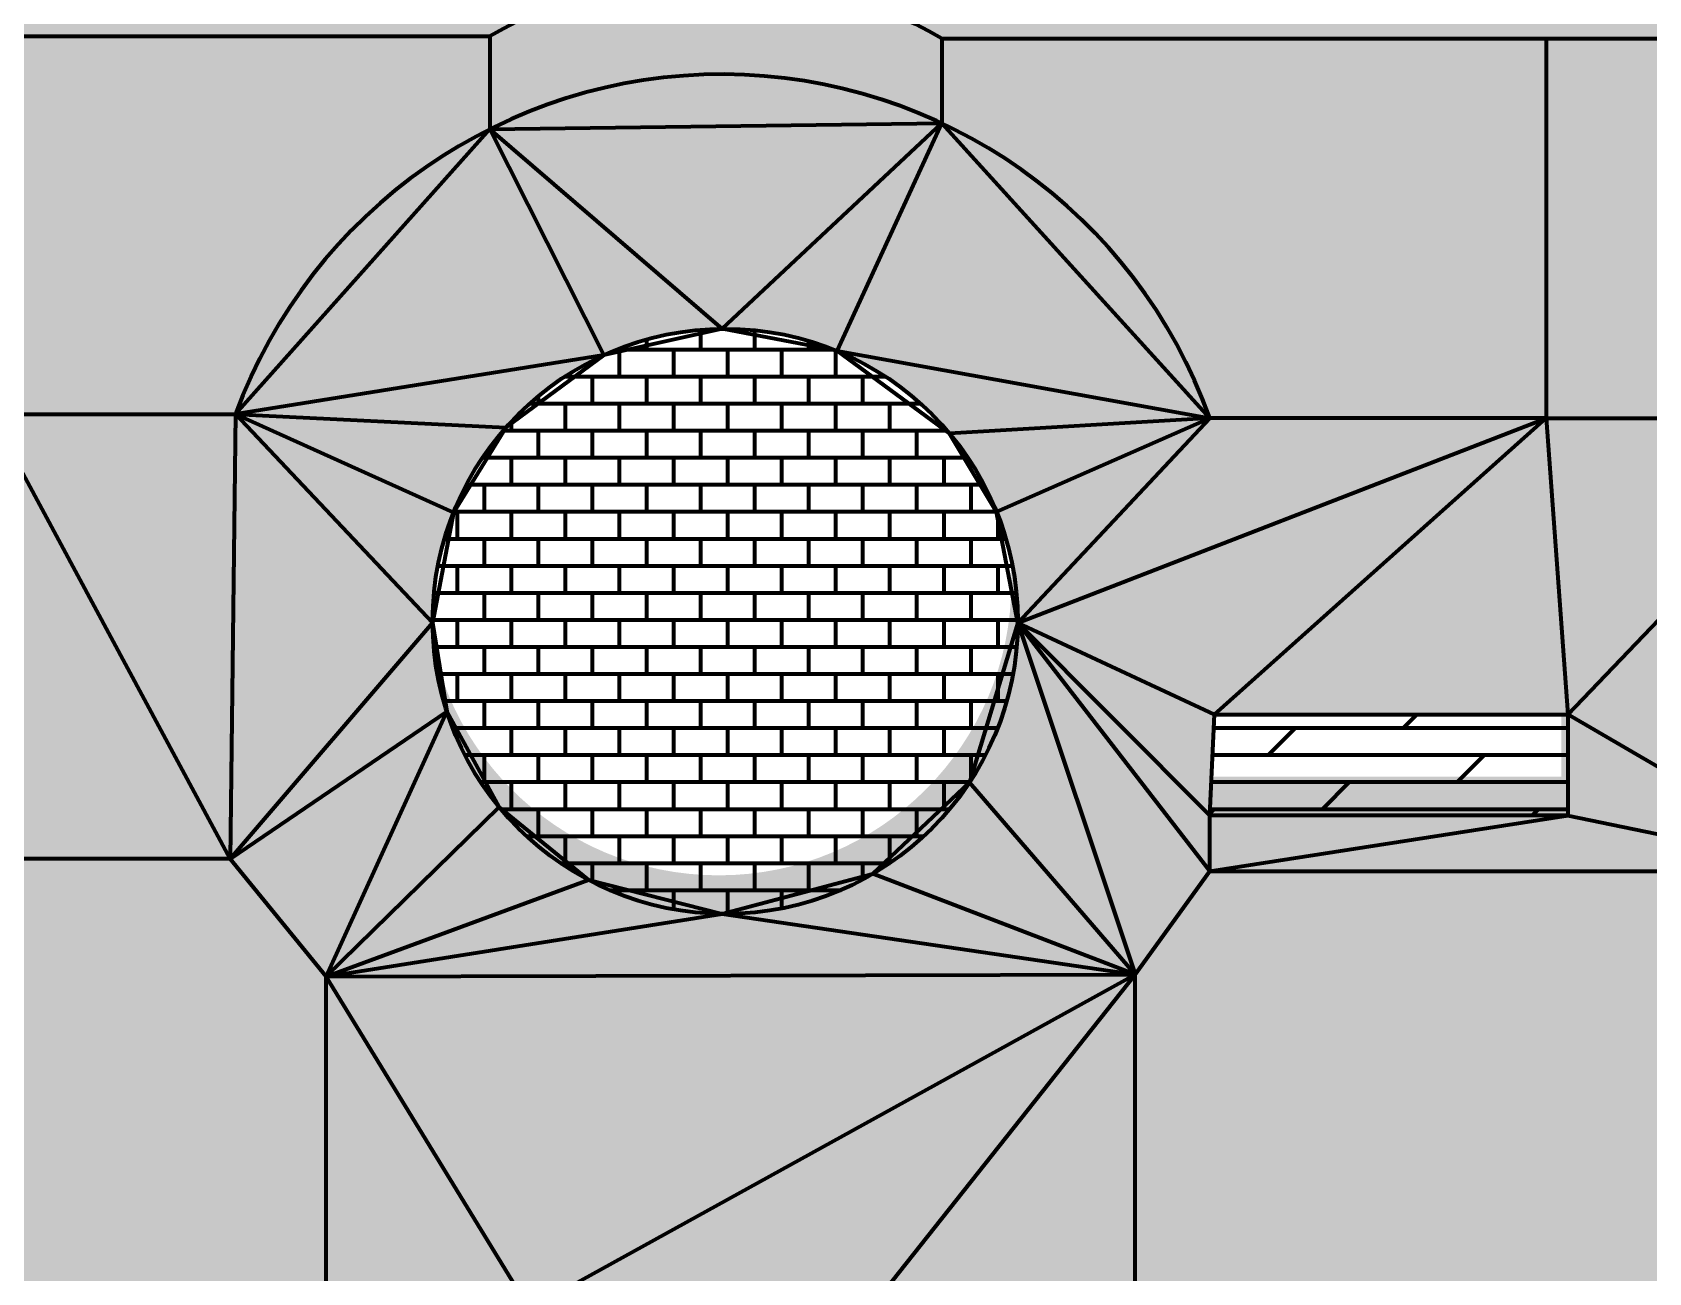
# Model space of a CAD drawing. Header units: millimetres. Extents: x 1391 to 668226, y 2124 to 383616.
# Drawn here: x 326335 to 440248, y 168795 to 256191 of the extents above; entities that cross this region are included whole.
import ezdxf

# ---------------------------------------------------------------- set-up
doc = ezdxf.new("R2010")
doc.units = ezdxf.units.MM
doc.linetypes.add('ZIGZAG', pattern='A,0.00254,-5.08,[131,ltypeshp.shx,S=5.08,R=0,X=-5.08,Y=0],-10.16,[131,ltypeshp.shx,S=5.08,R=180,X=5.08,Y=0],-5.08', length=20.32254)
picture_1 = doc.add_image_def('image1.png', size_in_pixel=(943, 536))

msp = doc.modelspace()

# ---------------------------------------------------------------- hatches: boundary and pattern name
at = {"lineweight": 211, "ltscale": 100}
h = msp.add_hatch(color=256, dxfattribs=at)
h.dxf.hatch_style = 1
h.paths.add_polyline_path([(1391.2101984896, 383616.0021944554), (1391.2101984896, 4846.26564778178), (667771.5489363873, 4846.265647781722), (667771.5489363873, 383616.0021944554)])
h.paths.add_polyline_path([(294410.7575060874, 225290.0062001808), (294410.7575060874, 259655.0192642277), (316795.0396002745, 258651.9657695368), (322965.8820271082, 258651.9657695368), (358131.1313874554, 258651.9657695368, -0.2687722265730698), (389978.3641253998, 258473.3087629145), (432571.3374334181, 258473.3087629145), (432571.3374334182, 231720.7569797631), (408857.2794400594, 231720.7569797631, 0.7018717668851001), (340204.3702151198, 232004.8846672741), (322965.8820271082, 232004.8846672741), (322965.8820271082, 258651.9657695368), (316795.0396002745, 258651.9657695368), (316795.0396002745, 232625.5101127322), (313450.5950548863, 232625.5101127322), (307626.5339366079, 225290.0062001808)], flags=16)
h.paths.add_polyline_path([(234562.327353864, 194983.7797300457), (234562.327353864, 152864.9527840791), (193881.7654541852, 152864.9527840791), (193881.7654541852, 184332.2416622718), (172280.9359995564, 184332.2416622718), (172280.9359995564, 194983.7797300457)], flags=16)
h.paths.add_polyline_path([(225079.5068522589, 216583.3613820383), (256707.9687444531, 216583.3613820383), (256707.9687444531, 208296.8129103571), (225079.5068522589, 208296.8129103571)], flags=16)
edge = h.paths.add_edge_path(flags=16)
edge.add_line((252899.8514517239, 199173.9091483983), (309168.4079177221, 199173.9091483983))
edge.add_line((309168.4079177221, 199173.9091483983), (309168.4079177221, 180348.2540956358))
edge.add_line((309168.4079177221, 180348.2540956358), (294347.6732375361, 180348.2540956358))
edge.add_line((294347.6732375361, 180348.2540956358), (294347.6732375361, 150980.2367344037))
edge.add_line((294347.6732375361, 150980.2367344037), (321477.1607591109, 150980.2367344037))
edge.add_line((321477.1607591109, 150980.2367344037), (321477.1607591109, 182858.3427224895))
edge.add_line((321477.1607591109, 182858.3427224895), (315699.5863371222, 182858.3427224895))
edge.add_line((315699.5863371222, 182858.3427224895), (315699.5863371222, 200679.9601191068))
edge.add_line((315699.5863371222, 200679.9601191068), (339814.6781099895, 200679.9601191068))
edge.add_line((339814.6781099895, 200679.9601191068), (346597.0533638736, 192396.6728883232))
edge.add_line((346597.0533638736, 192396.6728883232), (346597.0533638736, 143700.9844030106))
edge.add_line((346597.0533638736, 143700.9844030106), (340065.881691454, 130146.5118828602))
edge.add_line((340065.881691454, 130146.5118828602), (265097.2599050462, 130146.5118828602))
edge.add_ellipse((243459.9856020688, 111220.1884160247), major_axis=(0, 40467.64662019442), ratio=0.6049161576623491, start_angle=311.1764879968161, end_angle=345.8115877042605)
edge.add_line((252899.8514517238, 148557.9266927416), (252899.8514517239, 199173.9091483983))
h.paths.add_polyline_path([(281393.5919433032, 216776.0723244967), (313214.9095287874, 216390.6504395795), (313214.9095287874, 208874.9457377326), (281393.5919433032, 208874.9457377326)], flags=16)
h.paths.add_polyline_path([(235172.8413868454, 125946.8247957071), (244887.9064544458, 125946.8247957071), (244887.9064544458, 131208.2566866842), (249856.6865777653, 131208.2566866842), (254158.0148988739, 112089.2470881831), (249930.8493884513, 88746.26890648203), (237249.3393632229, 88746.26890648203), (233022.1738528004, 107865.278504983)], flags=16)
edge = h.paths.add_edge_path(flags=16)
edge.add_line((267939.5189051945, 111220.1884160247), (292067.1735559274, 111220.1884160247))
edge.add_arc((245676.5422139929, 121649.670976281), 47548.55184732733, 336.7141408894143, 347.32950274978776, ccw=False)
edge.add_line((289351.9780812943, 102852.8338865146), (307477.7495205552, 120545.1402488607))
edge.add_line((307477.7495205552, 120545.1402488607), (314952.0208873413, 113651.036883662))
edge.add_line((314952.0208873413, 113651.036883662), (296668.8032362806, 94922.05846406004))
edge.add_line((296668.8032362806, 94922.05846406004), (289351.9780812943, 102852.8338865146))
edge.add_arc((245676.5422139929, 121649.6709762812), 47548.55184732733, 309.7277302134462, 336.7141408894141, ccw=False)
edge.add_line((276066.7293189345, 85080.54040821036), (295876.8021723098, 85080.54040821033))
edge.add_line((295876.8021723098, 85080.54040821033), (321274.3330285029, 111727.7538347021))
edge.add_line((321274.3330285029, 111727.7538347021), (332957.1954681372, 99292.38867170781))
edge.add_line((332957.1954681372, 99292.38867170781), (305273.8887915109, 70361.12672603501))
edge.add_line((305273.8887915109, 70361.12672603501), (295876.8021723097, 70361.12672603501))
edge.add_line((295876.8021723097, 70361.12672603501), (295876.8021723097, 64924.80079870206))
edge.add_line((295876.8021723097, 64924.80079870206), (274096.7324312283, 64924.80079870206))
edge.add_line((274096.7324312283, 64924.80079870206), (274096.7324312283, 76574.93744545238))
edge.add_line((274096.7324312283, 76574.93744545238), (261941.6420728611, 76574.9374454525))
edge.add_line((261941.6420728611, 76574.9374454525), (261941.6420728611, 84683.80480034655))
edge.add_ellipse((243459.9856020688, 111220.1884160247), major_axis=(0, 40467.64662019442), ratio=0.6049161576623491, start_angle=214.8558524120365, end_angle=269.9999999999999)
h.paths.add_polyline_path([(395332.253102461, 217411.417904935, -1), (354091.759161834, 217411.417904935, -1)], flags=16)
h.paths.add_polyline_path([(360915.583290549, 168976.538654014), (384928.5325242087, 168976.538654014), (384928.5325242087, 133187.7389384615), (360915.583290549, 133187.7389384615)], flags=16)
h.paths.add_polyline_path([(409196.4480837695, 210844.6344965883), (434093.9953772351, 210844.6344965883), (434093.9953772351, 203736.4377995785), (408870.8948468975, 203736.4377995785)], flags=16)
at = {"linetype": 'ZIGZAG', "lineweight": 211, "ltscale": 100, "true_color": 0xadddf7}
h = msp.add_hatch(color=141, dxfattribs=at)
h.dxf.hatch_style = 1
h.paths.add_polyline_path([(1845.218879220658, 380893.9095694261), (1845.218879220716, 2124.173022752337), (668225.5576171183, 2124.173022752307), (668225.5576171183, 380893.9095694258)])
h.paths.add_polyline_path([(433025.3461141493, 228998.6643547337), (409311.2881207903, 228998.6643547337, 0.7018717668850992), (340658.3788958509, 229282.7920422447), (323419.8907078393, 229282.7920422447), (323419.8907078393, 255929.8731445074), (358585.1400681864, 255929.8731445074, -0.2687722265730688), (390432.3728061307, 255751.2161378852), (433025.3461141492, 255751.2161378852)], flags=16)
h.paths.add_polyline_path([(434548.0040579661, 208122.5418715589), (434548.0040579661, 201014.3451745491), (409324.9035276286, 201014.3451745491), (409650.4567645006, 208122.5418715589)], flags=16)
h.paths.add_polyline_path([(354545.7678425651, 214689.3252799056, -1), (395786.2617831921, 214689.3252799056, -1)], flags=16)
h.paths.add_polyline_path([(385382.5412049396, 166254.4460289846), (385382.5412049396, 130465.6463134321), (361369.5919712801, 130465.6463134321), (361369.5919712801, 166254.4460289846)], flags=16)
h.paths.add_polyline_path([(313668.9182095183, 206152.8531127032), (281847.6006240343, 206152.8531127032), (281847.6006240343, 214053.9796994673), (313668.9182095183, 213668.5578145501)], flags=16)
edge = h.paths.add_edge_path(flags=16)
edge.add_line((333411.2041488681, 96570.29604667844), (305727.8974722419, 67639.03410100564))
edge.add_line((305727.8974722419, 67639.03410100564), (296330.8108530408, 67639.03410100567))
edge.add_line((296330.8108530408, 67639.03410100567), (296330.8108530408, 62202.70817367268))
edge.add_line((296330.8108530408, 62202.70817367268), (274550.7411119593, 62202.7081736727))
edge.add_line((274550.7411119593, 62202.7081736727), (274550.7411119593, 73852.84482042305))
edge.add_line((274550.7411119593, 73852.84482042305), (262395.6507535922, 73852.84482042305))
edge.add_line((262395.6507535922, 73852.84482042305), (262395.6507535922, 81961.71217531723))
edge.add_ellipse((243913.9942827998, 108498.0957909953), major_axis=(0, 40467.64662019442), ratio=0.6049161576623491, start_angle=214.8558524120366, end_angle=269.9999999999993)
edge.add_line((268393.5275859255, 108498.0957909953), (292521.1822366586, 108498.0957909953))
edge.add_arc((246130.5508947239, 118927.5783512519), 47548.55184732735, 336.71414088941424, 347.3295027497875, ccw=False)
edge.add_line((289805.9867620254, 100130.7412614854), (307931.7582012862, 117823.0476238313))
edge.add_line((307931.7582012862, 117823.0476238313), (315406.0295680724, 110928.9442586326))
edge.add_line((315406.0295680724, 110928.9442586326), (297122.8119170116, 92199.96583903072))
edge.add_line((297122.8119170116, 92199.96583903072), (289805.9867620254, 100130.7412614852))
edge.add_arc((246130.5508947239, 118927.5783512519), 47548.55184732735, 309.72773021344614, 336.714140889414, ccw=False)
edge.add_line((276520.7379996657, 82358.44778318098), (296330.8108530408, 82358.44778318096))
edge.add_line((296330.8108530408, 82358.44778318096), (321728.3417092338, 109005.6612096727))
edge.add_line((321728.3417092338, 109005.6612096727), (333411.2041488681, 96570.29604667844))
h.paths.add_polyline_path([(257161.9774251841, 205574.7202853277), (225533.51553299, 205574.7202853277), (225533.51553299, 213861.2687570089), (257161.9774251841, 213861.2687570089)], flags=16)
h.paths.add_polyline_path([(250310.6952584964, 128486.1640616548), (254612.0235796049, 109367.1544631538), (250384.8580691824, 86024.17628145262), (237703.348043954, 86024.17628145262), (233476.1825335315, 105143.1858799537), (235626.8500675764, 123224.7321706777), (245341.915135177, 123224.7321706777), (245341.915135177, 128486.1640616548)], flags=16)
h.paths.add_polyline_path([(235016.3360345951, 192261.6871050163), (235016.3360345951, 150142.8601590497), (194335.7741349162, 150142.8601590497), (194335.7741349162, 181610.1490372424), (172734.9446802876, 181610.1490372424), (172734.9446802875, 192261.6871050163)], flags=16)
at = {"linetype": 'ZIGZAG', "lineweight": 211, "ltscale": 100, "true_color": 0xffffff}
h = msp.add_hatch(color=7, dxfattribs=at)
h.dxf.hatch_style = 1
h.paths.add_polyline_path([(1845.218879220642, 2124.173022752337), (668225.5576171183, 2124.173022752337), (668225.5576171183, 380893.9095694258), (1845.218879220665, 380893.9095694258)])
h.paths.add_polyline_path([(235016.3360345951, 192261.6871050163), (235016.3360345951, 150142.8601590497), (194335.7741349162, 150142.8601590497), (194335.7741349162, 181610.1490372424), (172734.9446802875, 181610.1490372424), (172734.9446802875, 192261.6871050163)], flags=16)
h.paths.add_polyline_path([(225533.51553299, 213861.2687570089), (257161.9774251841, 213861.2687570089), (257161.9774251841, 205574.7202853277), (225533.51553299, 205574.7202853277)], flags=16)
h.paths.add_polyline_path([(281847.6006240342, 214053.9796994673), (313668.9182095183, 213668.5578145501), (313668.9182095182, 206152.8531127032), (281847.6006240342, 206152.8531127032)], flags=16)
h.paths.add_polyline_path([(235626.8500675764, 123224.7321706777), (245341.915135177, 123224.7321706777), (245341.915135177, 128486.1640616548), (250310.6952584964, 128486.1640616548), (254612.0235796049, 109367.1544631537), (250384.8580691824, 86024.17628145262), (237703.348043954, 86024.17628145262), (233476.1825335315, 105143.1858799537)], flags=16)
edge = h.paths.add_edge_path(flags=16)
edge.add_line((268393.5275859255, 108498.0957909953), (292521.1822366584, 108498.0957909953))
edge.add_arc((246130.5508947238, 118927.5783512517), 47548.55184732733, 336.7141408894143, 347.32950274978765, ccw=False)
edge.add_line((289805.9867620252, 100130.7412614853), (307931.7582012862, 117823.0476238313))
edge.add_line((307931.7582012862, 117823.0476238313), (315406.0295680724, 110928.9442586326))
edge.add_line((315406.0295680724, 110928.9442586326), (297122.8119170116, 92199.96583903066))
edge.add_line((297122.8119170116, 92199.96583903066), (289805.9867620252, 100130.7412614853))
edge.add_arc((246130.5508947238, 118927.5783512518), 47548.55184732733, 309.7277302134463, 336.7141408894142, ccw=False)
edge.add_line((276520.7379996657, 82358.44778318098), (296330.8108530408, 82358.44778318098))
edge.add_line((296330.8108530408, 82358.44778318098), (321728.3417092338, 109005.6612096726))
edge.add_line((321728.3417092338, 109005.6612096726), (333411.2041488681, 96570.29604667847))
edge.add_line((333411.2041488681, 96570.29604667847), (305727.8974722418, 67639.03410100561))
edge.add_line((305727.8974722418, 67639.03410100561), (296330.8108530408, 67639.03410100561))
edge.add_line((296330.8108530408, 67639.03410100561), (296330.8108530407, 62202.70817367268))
edge.add_line((296330.8108530407, 62202.70817367268), (274550.7411119593, 62202.70817367268))
edge.add_line((274550.7411119593, 62202.70817367268), (274550.7411119593, 73852.84482042302))
edge.add_line((274550.7411119593, 73852.84482042302), (262395.6507535922, 73852.84482042305))
edge.add_line((262395.6507535922, 73852.84482042305), (262395.6507535922, 81961.71217531739))
edge.add_ellipse((243913.9942827998, 108498.0957909953), major_axis=(0, 40467.64662019442), ratio=0.6049161576623491, start_angle=214.8558524120366, end_angle=269.9999999999993)
h.paths.add_polyline_path([(395786.2617831921, 214689.3252799056, -1), (354545.7678425651, 214689.3252799056, -1)], flags=16)
h.paths.add_polyline_path([(361369.5919712801, 166254.4460289845), (385382.5412049395, 166254.4460289846), (385382.5412049395, 130465.6463134321), (361369.5919712801, 130465.6463134321)], flags=16)
h.paths.add_polyline_path([(409650.4567645006, 208122.5418715589), (434548.0040579661, 208122.5418715589), (434548.0040579661, 201014.3451745491), (409324.9035276286, 201014.3451745491)], flags=16)
at = {"lineweight": 211, "ltscale": 200, "true_color": 0xc7c8ca}
h = msp.add_hatch(color=9, dxfattribs=at)
h.dxf.hatch_style = 1
h.paths.add_polyline_path([(225395.5870087128, 318632.8890134078), (192902.4590715543, 318632.8890134078), (192902.4590715543, 314629.9211901543), (192783.5300446292, 291022.8707119213), (166686.7218787642, 291022.8707119213), (166686.7218787642, 276513.8387703049), (151655.4746570745, 276513.8387703049), (151655.4746570745, 314629.9211901543), (151655.4746570745, 316006.5259837071), (145696.8922397187, 316006.5259837071), (145696.8922397187, 295940.1851747568), (142140.605997649, 295940.1851747568), (139865.4229367478, 276541.4201018158), (143186.4487124961, 265077.4912130125), (140318.2937681572, 235512.6222636523), (161781.3093971805, 235512.6222636523), (161781.3093971805, 254750.2908578795), (190625.1439647851, 254750.2908578795), (190625.1439647851, 252005.3377513215), (226336.5614041928, 252005.3377513215), (226336.5614041928, 255338.4941104436), (234381.4451607289, 255338.4941104436), (234381.4451607289, 274749.226255857), (225166.4528007703, 274749.226255857)])
h.paths.add_polyline_path([(192783.5300446292, 314629.9211901543), (151655.4746570745, 314629.9211901543), (151655.4746570745, 276513.8387703049), (166686.7218787642, 276513.8387703049), (166686.7218787642, 291022.8707119213), (192783.5300446292, 291022.8707119213)], flags=17)
h.paths.add_polyline_path([(476021.8225965732, 329266.6790939486), (424148.6608551201, 326864.550497544), (391604.4717688281, 292094.6914544436), (357593.6510290029, 292094.6914544436), (327474.4549607142, 321449.7934195605), (278978.9261621898, 321449.7934195605), (278978.9261621898, 315152.3014089861), (294864.7661868186, 312407.3510591831), (294864.7661868186, 256932.9266391984), (317249.0482810056, 255929.8731445074), (323419.8907078393, 255929.8731445074), (358585.1400681864, 255929.8731445074, -0.2687722265730698), (390432.3728061309, 255751.2161378852), (461377.8723019025, 255751.2161378852), (461377.8723019025, 233281.9279763624), (466421.2605366278, 233281.9279763624), (466421.2605366278, 230188.4604177983), (476021.8225965732, 230188.4604177983)])
h.paths.add_polyline_path([(172734.9446802875, 192261.6871050163), (162483.6768239634, 192261.6871050163), (162483.6768239634, 197740.6931097568), (155672.8090710323, 197740.6931097568), (155672.8090710323, 192648.153799993), (146079.6484487988, 192648.153799993), (142129.5274555143, 185035.827600081), (142352.5829172683, 172989.622481477), (172734.9446802875, 172989.622481477), (172734.9446802875, 181610.1490372424)])
h.paths.add_polyline_path([(479074.0351715078, 195534.8840478095), (461994.9781349245, 195534.8840478095), (461994.9781349245, 183879.9699450358), (479074.0351715078, 183879.9699450358)])
at = {"linetype": 'ZIGZAG', "lineweight": 211, "ltscale": 100, "true_color": 0xc7c8ca}
h = msp.add_hatch(color=9, dxfattribs=at)
h.dxf.hatch_style = 1
h.paths.add_polyline_path([(225395.5870087128, 318632.8890134078), (192902.4590715543, 318632.8890134078), (192902.4590715543, 314629.9211901543), (192783.5300446292, 291022.8707119213), (166686.7218787642, 291022.8707119213), (166686.7218787642, 276513.8387703049), (151655.4746570745, 276513.8387703049), (151655.4746570745, 314629.9211901543), (151655.4746570745, 316006.5259837071), (145696.8922397187, 316006.5259837071), (145696.8922397187, 295940.1851747568), (142140.605997649, 295940.1851747568), (139865.4229367478, 276541.4201018158), (143186.4487124961, 265077.4912130125), (140318.2937681572, 235512.6222636523), (160243.0787595473, 235512.6222636523), (161781.3093971805, 235512.6222636523), (161781.3093971805, 254750.2908578795), (190625.1439647851, 254750.2908578795), (190625.1439647851, 252005.3377513215), (226336.5614041928, 252005.3377513215), (226336.5614041928, 255338.4941104436), (234381.4451607289, 255338.4941104436), (234381.4451607289, 274749.226255857), (225166.4528007703, 274749.226255857)])
h.paths.add_polyline_path([(476021.8225965732, 329266.6790939486), (424148.6608551201, 326864.550497544), (391604.4717688281, 292094.6914544436), (357593.6510290029, 292094.6914544436), (327474.4549607142, 321449.7934195605), (278978.9261621898, 321449.7934195605), (278978.9261621898, 315152.3014089861), (294864.7661868186, 312407.3510591831), (294864.7661868186, 256932.9266391984), (317249.0482810056, 255929.8731445074), (323419.8907078393, 255929.8731445074), (358585.1400681864, 255929.8731445074, -0.2687722265730698), (390432.3728061309, 255751.2161378852), (461377.8723019025, 255751.2161378852), (461377.8723019025, 233281.9279763624), (466421.2605366278, 233281.9279763624), (466421.2605366278, 230188.4604177983), (476021.8225965732, 230188.4604177983)])
at = {"lineweight": 211, "ltscale": 200, "true_color": 0xf8f6b0}
h = msp.add_hatch(color=51, dxfattribs=at)
h.dxf.hatch_style = 1
h.paths.add_polyline_path([(294864.7661868186, 312407.3510591831), (278978.9261621898, 315152.3014089861), (278978.9261621898, 321449.7934195605), (250766.9328332227, 321449.7934195605), (225395.5870087128, 318632.8890134078), (225166.4528007703, 274749.226255857), (234381.4451607289, 274749.226255857), (253218.2390755415, 274749.226255857), (253218.2390755415, 222567.9135751515), (294864.7661868186, 222567.9135751515), (294864.7661868186, 256932.9266391984)])
h.paths.add_polyline_path([(253218.2390755415, 274749.226255857), (234381.4451607289, 274749.226255857), (234381.4451607289, 255338.4941104436), (226336.5614041928, 255338.4941104436), (226336.5614041928, 252005.3377513215), (190625.1439647851, 252005.3377513215), (190625.1439647851, 254750.2908578795), (161781.3093971805, 254750.2908578795), (161781.3093971805, 235512.6222636523), (182719.2817433821, 235512.6222636523), (184743.9426678587, 228535.3310664012), (204555.6078086533, 230998.072430016), (204555.6078086533, 222567.9135751515), (253218.2390755415, 222567.9135751515)])
h.paths.add_polyline_path([(317249.0482810056, 255929.8731445074), (294864.7661868186, 256932.9266391984), (294864.7661868186, 222567.9135751515), (308080.5426173387, 222567.9135751515), (313904.6037356174, 229903.4174877028), (317249.0482810056, 229903.4174877028)])
h.paths.add_polyline_path([(358585.1400681864, 249367.8905063349), (358585.1400681864, 255929.8731445074), (323419.8907078393, 255929.8731445074), (323419.8907078393, 229282.7920422447), (340658.3788958509, 229282.7920422447, -0.191130510800752)])
h.paths.add_polyline_path([(358585.1400681864, 255929.8731445074), (358585.1400681864, 249367.8905063349, -0.229654130047683), (390432.3728061309, 249779.776706926), (390432.3728061309, 255751.2161378852, 0.2687722265730709)])
h.paths.add_polyline_path([(433025.3461141492, 255751.2161378852), (390432.3728061309, 255751.2161378852), (390432.3728061309, 249779.776706926, -0.1999925201587517), (409311.2881207903, 228998.6643547337), (433025.3461141493, 228998.6643547337)])
h.paths.add_polyline_path([(461377.8723019025, 255751.2161378852), (433025.3461141493, 255751.2161378852), (433025.3461141493, 228998.6643547337), (454514.2903895937, 228998.6643547337), (454514.2903895937, 233281.9279763624), (461377.8723019025, 233281.9279763624)])
h.paths.add_polyline_path([(453479.3103135021, 197082.8073667763), (409324.9035276286, 197082.8073667763), (404058.7772225644, 189796.7761753946), (404058.7772225644, 129484.6192893833), (453479.3103135021, 129484.6192893833)])
h.paths.add_polyline_path([(481398.5386605486, 108931.6037494307), (479115.3064517994, 108931.6037494307), (433236.6615463437, 108931.6037494307), (433236.6615463437, 123861.8154421351), (409336.5690570744, 123861.8154421351), (409336.5690570744, 87431.6567284712), (391512.7735555796, 87431.65672847113), (393185.5929360568, 62556.72510820719), (481398.5386605486, 62556.72510820717)])
h.paths.add_polyline_path([(333411.2041488681, 96570.29604667844), (321728.3417092338, 109005.6612096727), (296330.8108530408, 82358.44778318098), (296330.8108530408, 67639.03410100564), (305727.8974722418, 67639.03410100561)])
edge = h.paths.add_edge_path()
edge.add_line((296330.8108530408, 82358.44778318098), (276520.7379996657, 82358.44778318098))
edge.add_arc((246130.5508947239, 118927.5783512518), 47548.55184732733, 309.7277302134462, 347.3295027497875)
edge.add_line((292521.1822366584, 108498.0957909953), (268393.5275859255, 108498.0957909953))
edge.add_ellipse((243913.9942827998, 108498.0957909953), major_axis=(0, 40467.64662019442), ratio=0.6049161576623491, start_angle=574.8558524120365, end_angle=630, ccw=False)
edge.add_line((262395.6507535922, 81961.7121753172), (262395.6507535922, 73852.84482042308))
edge.add_line((262395.6507535922, 73852.84482042308), (274550.7411119593, 73852.84482042302))
edge.add_line((274550.7411119593, 73852.84482042302), (274550.7411119593, 62202.70817367262))
edge.add_line((274550.7411119593, 62202.70817367262), (296330.8108530408, 62202.70817367268))
edge.add_line((296330.8108530408, 62202.70817367268), (296330.8108530408, 67639.03410100564))
edge.add_line((296330.8108530408, 67639.03410100564), (296330.8108530408, 82358.44778318098))
h.paths.add_polyline_path([(321931.169439842, 148258.1441093744), (294801.6819182672, 148258.1441093743), (294801.6819182672, 127424.4192578308), (321931.169439842, 127424.4192578308)])
h.paths.add_polyline_path([(347051.0620446047, 189674.5802632938), (340268.6867907206, 197957.8674940774), (316153.5950178532, 197957.8674940774), (316153.5950178532, 180136.2500974601), (321931.169439842, 180136.2500974601), (321931.169439842, 148258.1441093744), (321931.169439842, 127424.4192578308), (340519.8903721851, 127424.4192578308), (347051.0620446047, 140978.8917779811)])
edge = h.paths.add_edge_path()
edge.add_line((294801.6819182672, 162207.7036966788), (275914.8861302752, 162207.7036966788))
edge.add_line((275914.8861302752, 162207.7036966788), (253353.8601324549, 162207.7036966788))
edge.add_line((253353.8601324549, 162207.7036966788), (253353.8601324549, 145835.8340677122))
edge.add_ellipse((243913.9942827998, 108498.0957909953), major_axis=(0, 40467.64662019442), ratio=0.6049161576623491, start_angle=311.1764879968161, end_angle=345.81158770426043, ccw=False)
edge.add_line((265551.2685857772, 127424.4192578308), (294801.6819182672, 127424.4192578308))
edge.add_line((294801.6819182672, 127424.4192578308), (294801.6819182672, 148258.1441093744))
edge.add_line((294801.6819182672, 148258.1441093744), (294801.6819182672, 162207.7036966788))
h.paths.add_polyline_path([(294801.6819182672, 177626.1614706065), (297399.0400494971, 177626.1614706065), (297399.0400494971, 196451.8165233689), (275914.8861302752, 196451.8165233689), (275914.8861302752, 162207.7036966789), (294801.6819182672, 162207.7036966789)])
h.paths.add_polyline_path([(309622.4165984532, 196451.8165233689), (297399.0400494971, 196451.8165233689), (297399.0400494971, 177626.1614706065), (309622.4165984532, 177626.1614706065)])
h.paths.add_polyline_path([(275914.8861302752, 196451.8165233689), (253353.8601324549, 196451.8165233689), (253353.8601324549, 172913.7648603679), (275914.8861302752, 172913.7648603679)])
h.paths.add_polyline_path([(275914.8861302752, 172913.7648603679), (253353.8601324549, 172913.7648603679), (253353.8601324549, 162207.7036966788), (275914.8861302752, 162207.7036966788)])
h.paths.add_polyline_path([(235016.3360345951, 172823.3019524673), (194335.7741349162, 172823.3019524673), (194335.7741349162, 150142.8601590497), (235016.3360345951, 150142.8601590497)])
h.paths.add_polyline_path([(235016.3360345951, 192261.6871050163), (172734.9446802875, 192261.6871050163), (172734.9446802875, 181610.1490372424), (194335.7741349162, 181610.1490372424), (194335.7741349162, 172823.3019524673), (235016.3360345951, 172823.3019524673)])
edge = h.paths.add_edge_path()
edge.add_ellipse((243913.9942827998, 108498.0957909953), major_axis=(0, 40467.64662019442), ratio=0.6049161576623491, start_angle=373.2795485170884, end_angle=527.1085387725554, ccw=False)
edge.add_line((235016.3360345951, 146197.9412081628), (235016.3360345951, 150142.8601590497))
edge.add_line((235016.3360345951, 150142.8601590497), (194335.7741349162, 150142.8601590497))
edge.add_line((194335.7741349162, 150142.8601590497), (169378.9358101608, 150142.8601590497))
edge.add_line((169378.9358101608, 150142.8601590497), (169378.9358101608, 141782.1356866713))
edge.add_line((169378.9358101608, 141782.1356866713), (142930.4412808493, 141782.1356866713))
edge.add_line((142930.4412808493, 141782.1356866713), (142930.4412808493, 61324.10561648709))
edge.add_line((142930.4412808493, 61324.10561648709), (191309.9692420251, 61324.10561648712))
edge.add_line((191309.9692420251, 61324.10561648712), (191309.9692420251, 84959.55066888964))
edge.add_line((191309.9692420251, 84959.55066888964), (212756.5694672633, 84959.55066888961))
edge.add_line((212756.5694672633, 84959.55066888961), (212756.5694672633, 70648.98324135871))
edge.add_line((212756.5694672633, 70648.98324135871), (235251.3266216953, 70648.98324135866))
at = {"lineweight": 211, "ltscale": 200, "true_color": 0xffffff}
h = msp.add_hatch(color=7, dxfattribs=at)
h.dxf.hatch_style = 1
edge = h.paths.add_edge_path()
edge.add_line((454514.2903895937, 228998.6643547337), (409311.2881207903, 228998.6643547337))
edge.add_arc((374933.4852482566, 216733.6042468479), 36500.20588699268, 19.63501042272804, 159.890742394528)
edge.add_line((340658.3788958509, 229282.7920422447), (323419.8907078393, 229282.7920422447))
edge.add_line((323419.8907078393, 229282.7920422447), (323419.8907078393, 255929.8731445074))
edge.add_line((323419.8907078393, 255929.8731445074), (317249.0482810056, 255929.8731445074))
edge.add_line((317249.0482810056, 255929.8731445074), (317249.0482810056, 229903.4174877028))
edge.add_line((317249.0482810056, 229903.4174877028), (313904.6037356174, 229903.4174877028))
edge.add_line((313904.6037356174, 229903.4174877028), (308080.5426173387, 222567.9135751515))
edge.add_line((308080.5426173387, 222567.9135751515), (204555.6078086533, 222567.9135751515))
edge.add_line((204555.6078086533, 222567.9135751515), (204555.6078086533, 230998.072430016))
edge.add_line((204555.6078086533, 230998.072430016), (199604.8556174804, 230382.6561025362))
edge.add_line((199604.8556174804, 230382.6561025362), (199604.8556174804, 221901.1565953093))
edge.add_line((199604.8556174804, 221901.1565953093), (179912.9047869235, 220150.3526655235))
edge.add_line((179912.9047869235, 220150.3526655235), (179912.9047869235, 227934.7961424553))
edge.add_line((179912.9047869235, 227934.7961424553), (184743.9426678587, 228535.3310664012))
edge.add_line((184743.9426678587, 228535.3310664012), (182719.2817433821, 235512.6222636523))
edge.add_line((182719.2817433821, 235512.6222636523), (160249.8339566476, 235512.6222636523))
edge.add_line((160249.8339566476, 235512.6222636523), (160249.8339566477, 197740.6931097568))
edge.add_line((160249.8339566477, 197740.6931097568), (162483.6768239634, 197740.6931097568))
edge.add_line((162483.6768239634, 197740.6931097568), (162483.6768239634, 192261.6871050163))
edge.add_line((162483.6768239634, 192261.6871050163), (235016.3360345951, 192261.6871050163))
edge.add_line((235016.3360345951, 192261.6871050163), (235016.3360345951, 146197.9412081628))
edge.add_ellipse((243913.9942827998, 108498.0957909953), major_axis=(0, 40467.64662019442), ratio=0.6049161576623491, start_angle=373.2795485170884, end_angle=527.1085387725554)
edge.add_line((235251.3266216953, 70648.98324135871), (212756.5694672633, 70648.98324135871))
edge.add_line((212756.5694672633, 70648.98324135871), (212756.5694672633, 84959.55066888964))
edge.add_line((212756.5694672633, 84959.55066888964), (191309.9692420251, 84959.55066888967))
edge.add_line((191309.9692420251, 84959.55066888967), (191309.9692420251, 61324.10561648707))
edge.add_line((191309.9692420251, 61324.10561648707), (235251.3266216926, 61324.10561648709))
edge.add_line((235251.3266216926, 61324.10561648709), (235251.3266216926, 57890.16505959211))
edge.add_line((235251.3266216926, 57890.16505959211), (251297.684061625, 57890.16505959211))
edge.add_line((251297.684061625, 57890.16505959211), (251297.684061625, 43862.13444765283))
edge.add_line((251297.684061625, 43862.13444765283), (283943.6580971535, 43862.13444765283))
edge.add_line((283943.6580971535, 43862.13444765283), (343760.3437056843, 43862.13444765283))
edge.add_line((343760.3437056843, 43862.13444765283), (343760.3437056843, 61954.83181143642))
edge.add_line((343760.3437056843, 61954.83181143642), (361646.6162474761, 61954.83181143644))
edge.add_line((361646.6162474761, 61954.83181143644), (361646.6162474761, 41029.32356645583))
edge.add_line((361646.6162474761, 41029.32356645583), (390035.2117934843, 40311.20273166941))
edge.add_line((390035.2117934843, 40311.20273166941), (390035.2117934843, 55825.59281496793))
edge.add_line((390035.2117934843, 55825.59281496793), (381640.3891414749, 55183.91954681226))
edge.add_line((381640.3891414749, 55183.91954681226), (378198.1875942648, 84274.30964828983))
edge.add_line((378198.1875942648, 84274.30964828983), (378198.1875942648, 104074.2459461698))
edge.add_line((378198.1875942648, 104074.2459461698), (391136.3595082575, 104074.2459461698))
edge.add_line((391136.3595082575, 104074.2459461698), (391136.3595082575, 107104.3357124859))
edge.add_line((391136.3595082575, 107104.3357124859), (399627.0297665801, 107104.3357124859))
edge.add_line((399627.0297665801, 107104.3357124859), (399627.0297665801, 87431.65672847116))
edge.add_line((399627.0297665801, 87431.65672847116), (409336.5690570744, 87431.65672847116))
edge.add_line((409336.5690570744, 87431.65672847116), (409336.5690570744, 123861.8154421351))
edge.add_line((409336.5690570744, 123861.8154421351), (433236.6615463437, 123861.8154421351))
edge.add_line((433236.6615463437, 123861.8154421351), (433236.6615463437, 108931.6037494307))
edge.add_line((433236.6615463437, 108931.6037494307), (479074.0351715078, 108931.6037494307))
edge.add_line((479074.0351715078, 108931.6037494307), (479074.0351715078, 183879.9699450358))
edge.add_line((479074.0351715078, 183879.9699450358), (461994.9781349245, 183879.9699450358))
edge.add_line((461994.9781349245, 183879.9699450358), (461994.9781349245, 195534.8840478095))
edge.add_line((461994.9781349245, 195534.8840478095), (453479.3103135021, 195534.8840478095))
edge.add_line((453479.3103135021, 195534.8840478095), (453479.3103135021, 129484.6192893833))
edge.add_line((453479.3103135021, 129484.6192893833), (404058.7772225644, 129484.6192893833))
edge.add_line((404058.7772225644, 129484.6192893833), (404058.7772225644, 189796.7761753946))
edge.add_line((404058.7772225644, 189796.7761753946), (409324.9035276286, 197082.8073667763))
edge.add_line((409324.9035276286, 197082.8073667763), (453479.3103135021, 197082.8073667763))
edge.add_line((453479.3103135021, 197082.8073667763), (454514.2903895937, 228998.6643547337))
h.paths.add_polyline_path([(354545.7678425651, 214689.3252799056, -1), (395786.2617831921, 214689.3252799056, -1)], flags=16)
edge = h.paths.add_edge_path(flags=16)
edge.add_line((340268.6867907206, 197957.8674940774), (347051.0620446047, 189674.5802632938))
edge.add_line((347051.0620446047, 189674.5802632938), (347051.0620446047, 140978.8917779811))
edge.add_line((347051.0620446047, 140978.8917779811), (340519.8903721851, 127424.4192578308))
edge.add_line((340519.8903721851, 127424.4192578308), (265551.2685857772, 127424.4192578308))
edge.add_ellipse((243913.9942827998, 108498.0957909953), major_axis=(0, 40467.64662019442), ratio=0.6049161576623491, start_angle=311.1764879968161, end_angle=345.8115877042605)
edge.add_line((253353.8601324549, 145835.8340677122), (253353.8601324549, 196451.8165233689))
edge.add_line((253353.8601324549, 196451.8165233689), (309622.4165984532, 196451.8165233689))
edge.add_line((309622.4165984532, 196451.8165233689), (309622.4165984532, 177626.1614706065))
edge.add_line((309622.4165984532, 177626.1614706065), (294801.6819182672, 177626.1614706065))
edge.add_line((294801.6819182672, 177626.1614706065), (294801.6819182672, 148258.1441093744))
edge.add_line((294801.6819182672, 148258.1441093744), (321931.169439842, 148258.1441093744))
edge.add_line((321931.169439842, 148258.1441093744), (321931.169439842, 180136.2500974601))
edge.add_line((321931.169439842, 180136.2500974601), (316153.5950178532, 180136.2500974601))
edge.add_line((316153.5950178532, 180136.2500974601), (316153.5950178532, 197957.8674940774))
edge.add_line((316153.5950178532, 197957.8674940774), (340268.6867907206, 197957.8674940774))
h.paths.add_polyline_path([(313668.9182095183, 213668.5578145501), (313668.9182095183, 206152.8531127032), (281847.6006240342, 206152.8531127032), (281847.6006240342, 214053.9796994673)], flags=16)
h.paths.add_polyline_path([(361369.5919712801, 166254.4460289846), (385382.5412049396, 166254.4460289846), (385382.5412049396, 130465.6463134321), (361369.5919712801, 130465.6463134321)], flags=16)
h.paths.add_polyline_path([(409650.4567645006, 208122.5418715589), (434548.0040579661, 208122.5418715589), (434548.0040579661, 201014.3451745491), (409324.9035276286, 201014.3451745491)], flags=16)
h.paths.add_polyline_path([(257161.9774251841, 213861.2687570089), (257161.9774251841, 205574.7202853277), (225533.51553299, 205574.7202853277), (225533.51553299, 213861.2687570089)], flags=16)
edge = h.paths.add_edge_path(flags=16)
edge.add_line((307931.7582012862, 117823.0476238313), (315406.0295680724, 110928.9442586326))
edge.add_line((315406.0295680724, 110928.9442586326), (297122.8119170116, 92199.96583903069))
edge.add_line((297122.8119170116, 92199.96583903069), (289805.9867620252, 100130.7412614853))
edge.add_arc((246130.5508947239, 118927.5783512518), 47548.55184732733, 309.72773021344625, 336.7141408894142, ccw=False)
edge.add_line((276520.7379996657, 82358.44778318098), (296330.8108530408, 82358.44778318098))
edge.add_line((296330.8108530408, 82358.44778318098), (321728.3417092338, 109005.6612096726))
edge.add_line((321728.3417092338, 109005.6612096726), (333411.2041488681, 96570.29604667844))
edge.add_line((333411.2041488681, 96570.29604667844), (305727.8974722419, 67639.03410100564))
edge.add_line((305727.8974722419, 67639.03410100564), (296330.8108530408, 67639.03410100564))
edge.add_line((296330.8108530408, 67639.03410100564), (296330.8108530408, 62202.70817367268))
edge.add_line((296330.8108530408, 62202.70817367268), (274550.7411119593, 62202.70817367268))
edge.add_line((274550.7411119593, 62202.70817367268), (274550.7411119593, 73852.84482042305))
edge.add_line((274550.7411119593, 73852.84482042305), (262395.6507535922, 73852.84482042308))
edge.add_line((262395.6507535922, 73852.84482042308), (262395.6507535922, 81961.7121753172))
edge.add_ellipse((243913.9942827998, 108498.0957909953), major_axis=(0, 40467.64662019442), ratio=0.6049161576623491, start_angle=214.8558524120365, end_angle=269.9999999999999)
edge.add_line((268393.5275859255, 108498.0957909953), (292521.1822366584, 108498.0957909953))
edge.add_arc((246130.5508947239, 118927.5783512517), 47548.55184732733, 336.71414088941424, 347.32950274978765, ccw=False)
edge.add_line((289805.9867620252, 100130.7412614853), (307931.7582012862, 117823.0476238313))
h.paths.add_polyline_path([(250310.6952584964, 128486.1640616548), (254612.0235796049, 109367.1544631538), (250384.8580691824, 86024.17628145262), (237703.348043954, 86024.17628145262), (233476.1825335315, 105143.1858799536), (235626.8500675764, 123224.7321706777), (245341.915135177, 123224.7321706777), (245341.915135177, 128486.1640616548)], flags=16)
at = {"linetype": 'ZIGZAG', "lineweight": 211, "ltscale": 100, "true_color": 0xadddf7}
h = msp.add_hatch(color=141, dxfattribs=at)
h.dxf.hatch_style = 1
edge = h.paths.add_edge_path()
edge.add_line((454514.2903895937, 228998.6643547337), (409311.2881207903, 228998.6643547337))
edge.add_arc((374933.4852482566, 216733.6042468479), 36500.20588699268, 19.63501042272804, 159.890742394528)
edge.add_line((340658.3788958509, 229282.7920422447), (323419.8907078393, 229282.7920422447))
edge.add_line((323419.8907078393, 229282.7920422447), (323419.8907078393, 255929.8731445074))
edge.add_line((323419.8907078393, 255929.8731445074), (317249.0482810056, 255929.8731445074))
edge.add_line((317249.0482810056, 255929.8731445074), (317249.0482810056, 229903.4174877028))
edge.add_line((317249.0482810056, 229903.4174877028), (313904.6037356174, 229903.4174877028))
edge.add_line((313904.6037356174, 229903.4174877028), (308080.5426173387, 222567.9135751515))
edge.add_line((308080.5426173387, 222567.9135751515), (204555.6078086533, 222567.9135751515))
edge.add_line((204555.6078086533, 222567.9135751515), (204555.6078086533, 230998.072430016))
edge.add_line((204555.6078086533, 230998.072430016), (199604.8556174804, 230382.6561025362))
edge.add_line((199604.8556174804, 230382.6561025362), (199604.8556174804, 221901.1565953093))
edge.add_line((199604.8556174804, 221901.1565953093), (179912.9047869235, 220150.3526655235))
edge.add_line((179912.9047869235, 220150.3526655235), (179912.9047869236, 227934.7961424553))
edge.add_line((179912.9047869236, 227934.7961424553), (184743.9426678587, 228535.3310664012))
edge.add_line((184743.9426678587, 228535.3310664012), (182719.2817433821, 235512.6222636523))
edge.add_line((182719.2817433821, 235512.6222636523), (160249.8339566476, 235512.6222636523))
edge.add_line((160249.8339566476, 235512.6222636523), (160249.8339566476, 197740.6931097568))
edge.add_line((160249.8339566476, 197740.6931097568), (162483.6768239634, 197740.6931097568))
edge.add_line((162483.6768239634, 197740.6931097568), (162483.6768239634, 192261.6871050163))
edge.add_line((162483.6768239634, 192261.6871050163), (235016.3360345951, 192261.6871050163))
edge.add_line((235016.3360345951, 192261.6871050163), (235016.3360345951, 146197.9412081628))
edge.add_ellipse((243913.9942827998, 108498.0957909953), major_axis=(0, 40467.64662019442), ratio=0.6049161576623491, start_angle=373.2795485170884, end_angle=527.1085387725554)
edge.add_line((235251.3266216952, 70648.98324135871), (212756.5694672633, 70648.98324135871))
edge.add_line((212756.5694672633, 70648.98324135871), (212756.5694672633, 84959.55066888964))
edge.add_line((212756.5694672633, 84959.55066888964), (191309.9692420251, 84959.55066888964))
edge.add_line((191309.9692420251, 84959.55066888964), (191309.9692420251, 61324.10561648712))
edge.add_line((191309.9692420251, 61324.10561648712), (235251.3266216926, 61324.10561648709))
edge.add_line((235251.3266216926, 61324.10561648709), (235251.3266216926, 57890.16505959207))
edge.add_line((235251.3266216926, 57890.16505959207), (251297.684061625, 57890.16505959211))
edge.add_line((251297.684061625, 57890.16505959211), (251297.684061625, 43862.13444765283))
edge.add_line((251297.684061625, 43862.13444765283), (283943.6580971535, 43862.13444765283))
edge.add_line((283943.6580971535, 43862.13444765283), (343760.3437056843, 43862.13444765282))
edge.add_line((343760.3437056843, 43862.13444765282), (343760.3437056843, 61954.83181143644))
edge.add_line((343760.3437056843, 61954.83181143644), (361646.6162474761, 61954.83181143644))
edge.add_line((361646.6162474761, 61954.83181143644), (361646.6162474761, 41029.32356645585))
edge.add_line((361646.6162474761, 41029.32356645585), (390035.2117934843, 40311.20273166938))
edge.add_line((390035.2117934843, 40311.20273166938), (390035.2117934843, 55825.59281496793))
edge.add_line((390035.2117934843, 55825.59281496793), (381640.3891414749, 55183.91954681232))
edge.add_line((381640.3891414749, 55183.91954681232), (378198.1875942648, 84274.30964828983))
edge.add_line((378198.1875942648, 84274.30964828983), (378198.1875942648, 104074.2459461698))
edge.add_line((378198.1875942648, 104074.2459461698), (391136.3595082575, 104074.2459461698))
edge.add_line((391136.3595082575, 104074.2459461698), (391136.3595082575, 107104.3357124859))
edge.add_line((391136.3595082575, 107104.3357124859), (399627.0297665801, 107104.3357124859))
edge.add_line((399627.0297665801, 107104.3357124859), (399627.0297665801, 87431.65672847116))
edge.add_line((399627.0297665801, 87431.65672847116), (409336.5690570744, 87431.65672847116))
edge.add_line((409336.5690570744, 87431.65672847116), (409336.5690570744, 123861.8154421351))
edge.add_line((409336.5690570744, 123861.8154421351), (433236.6615463437, 123861.8154421351))
edge.add_line((433236.6615463437, 123861.8154421351), (433236.6615463437, 108931.6037494307))
edge.add_line((433236.6615463437, 108931.6037494307), (479074.0351715078, 108931.6037494307))
edge.add_line((479074.0351715078, 108931.6037494307), (479074.0351715078, 183879.9699450358))
edge.add_line((479074.0351715078, 183879.9699450358), (461994.9781349245, 183879.9699450358))
edge.add_line((461994.9781349245, 183879.9699450358), (461994.9781349245, 195534.8840478095))
edge.add_line((461994.9781349245, 195534.8840478095), (453479.3103135021, 195534.8840478095))
edge.add_line((453479.3103135021, 195534.8840478095), (453479.3103135021, 129484.6192893833))
edge.add_line((453479.3103135021, 129484.6192893833), (404058.7772225644, 129484.6192893833))
edge.add_line((404058.7772225644, 129484.6192893833), (404058.7772225644, 189796.7761753946))
edge.add_line((404058.7772225644, 189796.7761753946), (409324.9035276286, 197082.8073667763))
edge.add_line((409324.9035276286, 197082.8073667763), (453479.3103135021, 197082.8073667763))
edge.add_line((453479.3103135021, 197082.8073667763), (454514.2903895937, 228998.6643547337))
h.paths.add_polyline_path([(313668.9182095183, 213668.5578145501), (313668.9182095183, 206152.8531127032), (281847.6006240342, 206152.8531127032), (281847.6006240342, 214053.9796994673)], flags=16)
edge = h.paths.add_edge_path(flags=16)
edge.add_line((340268.6867907206, 197957.8674940774), (347051.0620446047, 189674.5802632938))
edge.add_line((347051.0620446047, 189674.5802632938), (347051.0620446047, 140978.8917779811))
edge.add_line((347051.0620446047, 140978.8917779811), (340519.8903721851, 127424.4192578308))
edge.add_line((340519.8903721851, 127424.4192578308), (265551.2685857772, 127424.4192578308))
edge.add_ellipse((243913.9942827998, 108498.0957909953), major_axis=(0, 40467.64662019442), ratio=0.6049161576623491, start_angle=311.1764879968161, end_angle=345.8115877042605)
edge.add_line((253353.8601324549, 145835.8340677123), (253353.8601324549, 196451.8165233689))
edge.add_line((253353.8601324549, 196451.8165233689), (309622.4165984532, 196451.8165233689))
edge.add_line((309622.4165984532, 196451.8165233689), (309622.4165984532, 177626.1614706065))
edge.add_line((309622.4165984532, 177626.1614706065), (294801.6819182672, 177626.1614706065))
edge.add_line((294801.6819182672, 177626.1614706065), (294801.6819182672, 148258.1441093744))
edge.add_line((294801.6819182672, 148258.1441093744), (321931.169439842, 148258.1441093744))
edge.add_line((321931.169439842, 148258.1441093744), (321931.169439842, 180136.2500974601))
edge.add_line((321931.169439842, 180136.2500974601), (316153.5950178532, 180136.2500974601))
edge.add_line((316153.5950178532, 180136.2500974601), (316153.5950178532, 197957.8674940774))
edge.add_line((316153.5950178532, 197957.8674940774), (340268.6867907206, 197957.8674940774))
h.paths.add_polyline_path([(395786.2617831921, 214689.3252799056, -1), (354545.7678425651, 214689.3252799056, -1)], flags=16)
h.paths.add_polyline_path([(361369.5919712801, 166254.4460289846), (385382.5412049396, 166254.4460289846), (385382.5412049396, 130465.6463134321), (361369.5919712801, 130465.6463134321)], flags=16)
h.paths.add_polyline_path([(257161.9774251841, 213861.2687570089), (257161.9774251841, 205574.7202853277), (225533.51553299, 205574.7202853277), (225533.51553299, 213861.2687570089)], flags=16)
h.paths.add_polyline_path([(409650.4567645006, 208122.5418715589), (434548.0040579661, 208122.5418715589), (434548.0040579661, 201014.3451745491), (409324.9035276286, 201014.3451745491)], flags=16)
edge = h.paths.add_edge_path(flags=16)
edge.add_line((307931.7582012862, 117823.0476238313), (315406.0295680724, 110928.9442586326))
edge.add_line((315406.0295680724, 110928.9442586326), (297122.8119170116, 92199.96583903069))
edge.add_line((297122.8119170116, 92199.96583903069), (289805.9867620252, 100130.7412614853))
edge.add_arc((246130.5508947239, 118927.5783512518), 47548.55184732733, 309.72773021344625, 336.7141408894142, ccw=False)
edge.add_line((276520.7379996657, 82358.44778318098), (296330.8108530408, 82358.44778318098))
edge.add_line((296330.8108530408, 82358.44778318098), (321728.3417092338, 109005.6612096726))
edge.add_line((321728.3417092338, 109005.6612096726), (333411.2041488681, 96570.29604667844))
edge.add_line((333411.2041488681, 96570.29604667844), (305727.8974722419, 67639.03410100564))
edge.add_line((305727.8974722419, 67639.03410100564), (296330.8108530408, 67639.03410100567))
edge.add_line((296330.8108530408, 67639.03410100567), (296330.8108530408, 62202.70817367262))
edge.add_line((296330.8108530408, 62202.70817367262), (274550.7411119593, 62202.70817367268))
edge.add_line((274550.7411119593, 62202.70817367268), (274550.7411119593, 73852.84482042305))
edge.add_line((274550.7411119593, 73852.84482042305), (262395.6507535922, 73852.84482042308))
edge.add_line((262395.6507535922, 73852.84482042308), (262395.6507535922, 81961.7121753172))
edge.add_ellipse((243913.9942827998, 108498.0957909953), major_axis=(0, 40467.64662019442), ratio=0.6049161576623491, start_angle=214.8558524120365, end_angle=269.9999999999999)
edge.add_line((268393.5275859255, 108498.0957909953), (292521.1822366584, 108498.0957909953))
edge.add_arc((246130.5508947239, 118927.5783512517), 47548.55184732733, 336.71414088941424, 347.32950274978765, ccw=False)
edge.add_line((289805.9867620252, 100130.7412614853), (307931.7582012862, 117823.0476238313))
h.paths.add_polyline_path([(250310.6952584964, 128486.1640616548), (254612.0235796049, 109367.1544631538), (250384.8580691824, 86024.17628145262), (237703.348043954, 86024.17628145262), (233476.1825335315, 105143.1858799536), (235626.8500675764, 123224.7321706777), (245341.915135177, 123224.7321706777), (245341.915135177, 128486.1640616548)], flags=16)
at = {"lineweight": 211, "ltscale": 200, "true_color": 0x000000}
h = msp.add_hatch(dxfattribs=at)
h.set_pattern_fill('BRICK', color=18, scale=300)
h.set_pattern_definition([(0, (-188535.8083132338, -84288.42585647108), (0, 1905), []), (90, (-188535.8083132338, -84288.42585647108), (-3810, 2.333e-13), [1905, -1905]), (90, (-186630.8083132338, -84288.42585647108), (-3810, 2.333e-13), [-1905, 1905])])
h.paths.add_polyline_path([(257161.9774251841, 213861.2687570089), (225533.51553299, 213861.2687570089), (225533.51553299, 205574.7202853277), (257161.9774251841, 205574.7202853277)])
h.paths.add_polyline_path([(313668.9182095183, 213668.5578145501), (281847.6006240342, 214053.9796994673), (281847.6006240342, 206152.8531127032), (313668.9182095183, 206152.8531127032)])
h.paths.add_polyline_path([(395786.2617831921, 214689.3252799056, 1), (354545.7678425651, 214689.3252799056, 1)])
h = msp.add_hatch(dxfattribs=at)
h.set_pattern_fill('DOLMIT', color=18, scale=300)
h.set_pattern_definition([(0, (-188535.8083132338, -84288.42585647108), (0, 1905), []), (45, (-188535.8083132338, -84288.42585647108), (-3809.997403050296, 3809.997403050296), [2694.076836320747, -5388.153672641493])])
h.paths.add_polyline_path([(385382.5412049396, 166254.4460289846), (361369.5919712801, 166254.4460289846), (361369.5919712801, 130465.6463134321), (385382.5412049396, 130465.6463134321)])
h.paths.add_polyline_path([(434548.0040579661, 208122.5418715589), (409650.4567645006, 208122.5418715589), (409324.9035276286, 201014.3451745491), (434548.0040579661, 201014.3451745491)])
h.paths.add_polyline_path([(391725.1026372129, 84274.30964828983), (378198.1875942648, 84274.30964828983), (381640.3891414749, 55183.91954681232), (390035.211793484, 55825.59281496793), (393185.5929360568, 55867.24737959913), (393185.5929360568, 62556.72510820723)])
h.paths.add_polyline_path([(315406.0295680724, 110928.9442586326), (307931.7582012862, 117823.0476238313), (289805.9867620252, 100130.7412614853), (297122.8119170116, 92199.96583903069)])
h.paths.add_polyline_path([(199604.8556174804, 230382.6561025362), (184743.9426678587, 228535.3310664012), (179912.9047869236, 227934.7961424553), (179912.9047869235, 220150.3526655235), (199604.8556174804, 221901.1565953093)])
h.paths.add_polyline_path([(254612.0235796049, 109367.1544631538), (250310.6952584964, 128486.1640616548), (245341.915135177, 128486.1640616548), (245341.915135177, 123224.7321706777), (235626.8500675764, 123224.7321706777), (233476.1825335315, 105143.1858799537), (237703.348043954, 86024.17628145262), (250384.8580691824, 86024.17628145262)])

# ---------------------------------------------------------------- linework, layer by layer
at = {"lineweight": 211}
for p, q in [((323419.8907078393, 255929.8731445074), (358585.1400681864, 255929.8731445074)), ((358585.1400681864, 255929.8731445074), (358585.1400681864, 249367.8905063349)), ((390432.3728061309, 255751.2161378852), (390432.3728061309, 249779.776706926)), ((390432.3728061309, 255751.2161378852), (461377.8723019025, 255751.2161378852)), ((433025.3461141492, 255751.2161378852), (433025.3461141493, 228998.6643547337))]:
    msp.add_line(p, q, dxfattribs=at)
at = {"color": 1, "lineweight": 211, "ltscale": 100}
for p, q in [((358585.1400681864, 249367.8905063349), (390432.3728061309, 249779.776706926)), ((390432.3728061309, 249779.776706926), (409311.2881207903, 228998.6643547337)), ((358585.1400681864, 249367.8905063349), (340658.3788958509, 229282.7920422447)), ((374963.2563668674, 235308.5753663975), (366618.7673614305, 233454.6962093714)), ((383052.3440977519, 233741.8945430594), (374963.2563668708, 235308.5753663975)), ((390977.1887428627, 227925.6904936836), (383052.3440977519, 233741.8945430594)), ((366618.7673614305, 233454.6962093714), (359716.6844770554, 228346.2933655143)), ((359716.6844770554, 228346.2933655142), (356027.0055415467, 222363.4968461789)), ((394292.8308604053, 222393.8364909298), (390977.1887428627, 227925.6904936836)), ((356027.0055415467, 222363.4968461789), (354546.0648251399, 214578.656314898)), ((395785.9648006188, 214578.6563148968), (394292.8308604053, 222393.8364909298)), ((354546.0648251399, 214578.656314898), (355552.8042591553, 208324.0635498556)), ((395785.9648006179, 214578.656314894), (392379.841398295, 203336.8471625987)), ((355552.8042591553, 208324.0635498556), (359232.9085718764, 201599.9895202248)), ((385570.3484471467, 196886.3921860707), (392379.841398295, 203336.8471625987)), ((359232.9085718765, 201599.9895202245), (365521.6383578367, 196463.5032707297)), ((365521.6383578367, 196463.5032707297), (374963.2563668698, 194070.0751934137)), ((374963.2563668698, 194070.0751934137), (385570.3484471467, 196886.3921860707))]:
    msp.add_line(p, q, dxfattribs=at)
at = {"color": 5, "lineweight": 211, "ltscale": 100}
for p, q in [((374963.2563668673, 235308.5753663975), (390432.3728061309, 249779.776706926)), ((390432.3728061309, 249779.776706926), (383052.3440977519, 233741.8945430594)), ((358585.1400681861, 249367.8905063346), (374963.2563668673, 235308.5753663975)), ((358585.1400681868, 249367.8905063349), (366618.7673614305, 233454.6962093714)), ((383052.3440977519, 233741.8945430594), (409311.2881207903, 228998.6643547337)), ((366618.7673614305, 233454.6962093714), (340658.3788958509, 229282.7920422447)), ((340268.6867907206, 197957.8674940774), (323419.8907078393, 229282.7920422447)), ((340658.3788958509, 229282.7920422445), (340268.6867907206, 197957.8674940774)), ((340658.3788958509, 229282.7920422447), (359716.6844770553, 228346.2933655142)), ((356027.0055415467, 222363.4968461789), (340658.3788958509, 229282.7920422447)), ((354546.0648251383, 214578.6563149082), (340658.3788958509, 229282.7920422445)), ((409311.2881207903, 228998.6643547337), (390977.1887428625, 227925.6904936838)), ((394292.8308604053, 222393.8364909296), (409311.2881207907, 228998.6643547333)), ((395785.9648006188, 214578.6563148927), (409311.2881207903, 228998.6643547337)), ((395785.964800619, 214578.6563148931), (433025.3461141493, 228998.6643547337)), ((409650.4567645006, 208122.5418715589), (433025.3461141493, 228998.6643547337)), ((433025.3461141493, 228998.6643547337), (434548.0040579661, 208122.5418715589)), ((434548.0040579661, 208122.5418715589), (454514.2903895937, 228998.6643547337)), ((354546.0648251383, 214578.6563149083), (340268.6867907206, 197957.8674940774)), ((395785.9648006188, 214578.6563148927), (404058.7772225644, 189796.7761753946)), ((395785.9648006188, 214578.6563148926), (409324.9035276286, 197082.8073667763)), ((409650.4567645006, 208122.5418715589), (395785.964800619, 214578.6563148931)), ((395785.964800618, 214578.6563148936), (409324.9035276286, 201014.3451745491)), ((340268.6867907206, 197957.8674940774), (355552.8042591553, 208324.0635498556)), ((355552.8042591553, 208324.0635498556), (347051.0620446047, 189674.5802632938)), ((453479.3103135021, 197082.8073667763), (434548.0040579661, 208122.5418715589)), ((392379.841398295, 203336.8471625987), (404058.7772225644, 189796.7761753946)), ((347051.0620446047, 189674.5802632938), (359232.9085718767, 201599.9895202243)), ((409324.9035276286, 197082.8073667763), (409324.9035276286, 201014.3451745491)), ((409324.9035276286, 197082.8073667763), (434548.0040579661, 201014.3451745491)), ((434548.0040579661, 201014.3451745491), (453479.3103135021, 197082.8073667763)), ((347051.0620446047, 189674.5802632938), (365521.6383578368, 196463.5032707297)), ((404058.7772225644, 189796.7761753946), (385570.3484471467, 196886.3921860707)), ((347051.0620446047, 189674.5802632938), (374963.2563668699, 194070.0751934137)), ((374963.2563668699, 194070.0751934137), (404058.7772225644, 189796.7761753946)), ((347051.0620446047, 189674.5802632938), (404058.7772225644, 189796.7761753946)), ((361369.5919712801, 166254.4460289846), (347051.0620446047, 189674.5802632938)), ((361369.5919712801, 166254.4460289846), (404058.7772225644, 189796.7761753946)), ((404058.7772225644, 189796.7761753946), (385382.5412049396, 166254.4460289846))]:
    msp.add_line(p, q, dxfattribs=at)
at = {"color": 18, "lineweight": 211, "true_color": 0x000000}
for p, q in [((323419.8907078393, 229282.7920422447), (340658.3788958509, 229282.7920422447)), ((433025.3461141493, 228998.6643547337), (409311.2881207903, 228998.6643547337)), ((404058.7772225644, 189796.7761753946), (409324.9035276286, 197082.8073667763)), ((409324.9035276286, 197082.8073667763), (453479.3103135021, 197082.8073667763)), ((404058.7772225644, 129484.6192893833), (404058.7772225644, 189796.7761753946))]:
    msp.add_line(p, q, dxfattribs=at)
at = {"color": 18, "lineweight": 211, "ltscale": 100, "true_color": 0x000000}
msp.add_line((433025.3461141492, 228998.6643547337), (454514.2903895937, 228998.6643547336), dxfattribs=at)
at = {"color": 242, "lineweight": 211, "ltscale": 200, "true_color": 0xcd2027}
for p, q in [((409324.9035276286, 201014.3451745491), (409650.4567645006, 208122.5418715589)), ((409650.4567645006, 208122.5418715589), (434548.0040579661, 208122.5418715589)), ((434548.0040579661, 208122.5418715589), (434548.0040579661, 201014.3451745491)), ((434548.0040579661, 201014.3451745491), (409324.9035276286, 201014.3451745491))]:
    msp.add_line(p, q, dxfattribs=at)
at = {"color": 242, "lineweight": 211, "true_color": 0xcd2027}
for p, q in [((340268.6867907206, 197957.8674940774), (316153.5950178532, 197957.8674940774)), ((347051.0620446047, 189674.5802632938), (340268.6867907206, 197957.8674940774)), ((347051.0620446047, 140978.8917779811), (347051.0620446047, 189674.5802632938))]:
    msp.add_line(p, q, dxfattribs=at)
msp.add_circle((375166.0148128785, 214689.3252799056), 20620.24697031351, dxfattribs=at)
at = {"lineweight": 211}
msp.add_arc((374354.5821267993, 228357.5746919186), 31763.2955594752, 59.59060789849822, 119.7665616761736, dxfattribs=at)
at = {"color": 18, "lineweight": 211, "true_color": 0x000000}
msp.add_arc((374933.4852482566, 216733.6042468479), 36500.20588699268, 19.635010422728, 159.890742394528, dxfattribs=at)

# ---------------------------------------------------------------- pictures from other files: only their frames are drawn
at = {"lineweight": 50}
image = msp.add_image(picture_1, insert=(1845.218879220642, 2124.173022752319), size_in_units=(666380.3387378976, 378769.73654667346), dxfattribs=at)
image.dxf.flags = 7

doc.saveas('drawing.dxf')
